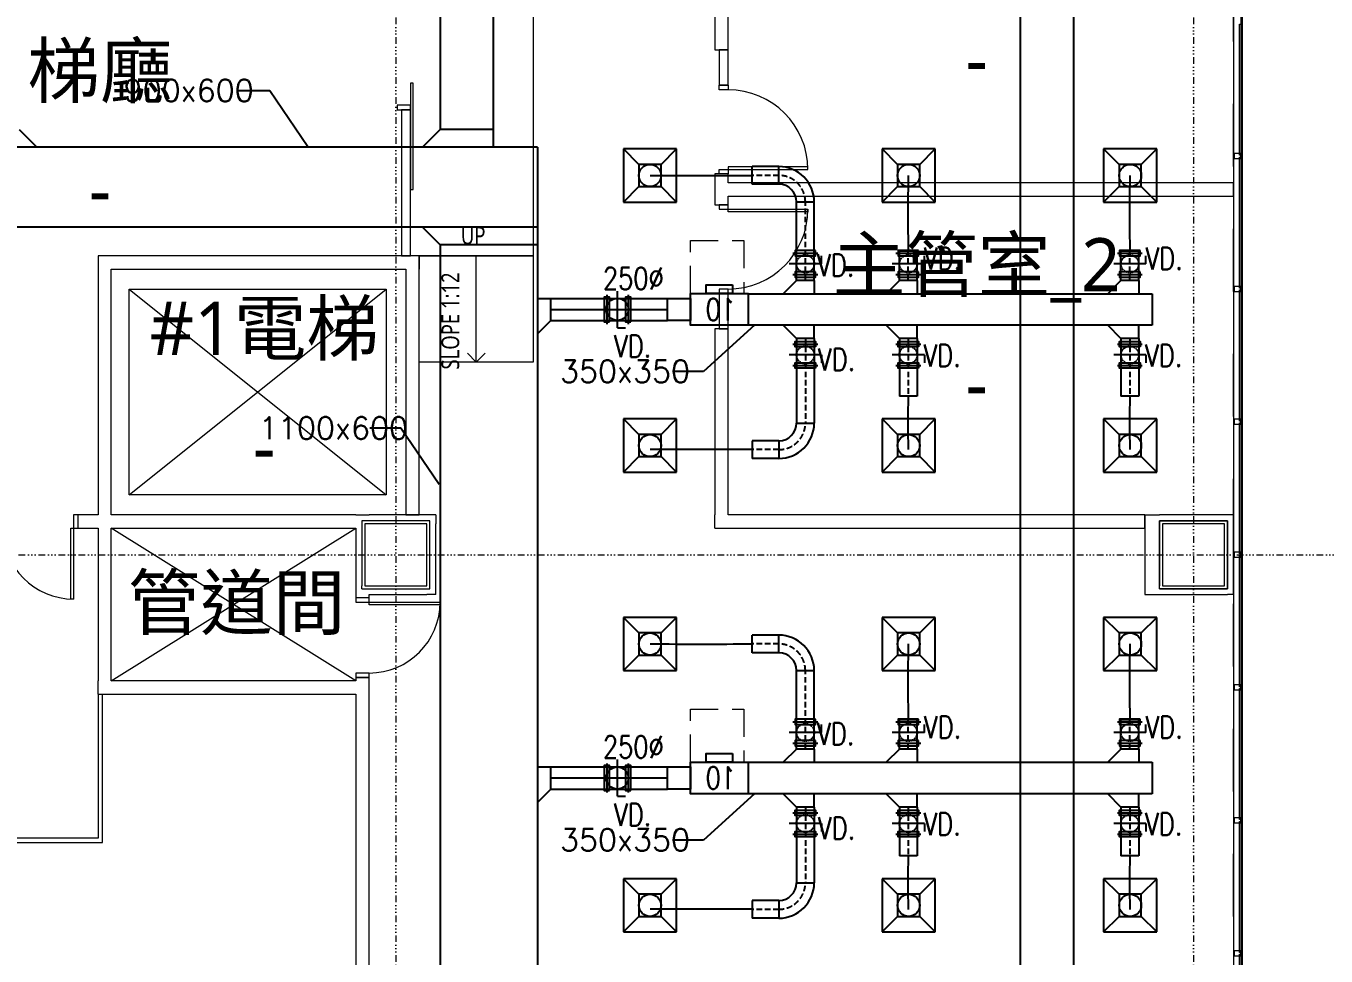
# Model space of a CAD drawing. Extents: x -32000 to 384674, y -29000 to 131250.
# Drawn here: x 248428 to 263095, y 55470 to 65970 of the extents above; entities that cross this region are included whole.
import ezdxf
from ezdxf.enums import TextEntityAlignment as Align

# ---------------------------------------------------------------- set-up
doc = ezdxf.new("R2010")
doc.units = 0
doc.header["$LTSCALE"] = 250
for name, pattern in [('H12PL3$0$JJP_三點線', [0.9, 0.3, -0.15, 0, -0.15, 0, -0.15, 0, -0.15]), ('H12PL3$0$TAI_虛線', [5.644, 2.822, -2.822]), ('XFM2D30-200K$0$20P1-XCM2Q30$0$HIDDEN2', [0.1875, 0.125, -0.0625]), ('XFM2D30-200K$0$HIDDEN', [0.375, 0.25, -0.125])]:
    doc.linetypes.add(name, pattern=pattern)
for name, color, linetype in [('AREA', 1, 'Continuous'), ('H12PL3$0$A-OBJE-2D', 252, 'Continuous'), ('H12PL3$0$A-TEXT', 252, 'Continuous'), ('H12PL3$0$A-WALL-EX', 252, 'Continuous'), ('H12PL3$0$A-WALL-IN', 252, 'Continuous'), ('H12PL3$0$A-WINDOW', 252, 'Continuous'), ('H12PL3$0$A-ZONE', 252, 'Continuous'), ('H12PL3$0$Door', 252, 'Continuous'), ('H12PL3$0$S-COL', 252, 'Continuous'), ('H12PL3$0$S-GRID', 252, 'Continuous'), ('XFM2D30-200K$0$20P1-XCM2Q30$0$M-HVAC-EQPM', 22, 'Continuous'), ('XFM2D30-200K$0$M-DUCT-DAPR', 3, 'Continuous'), ('XFM2D30-200K$0$M-DUCT-DIFF', 3, 'Continuous'), ('XFM2D30-200K$0$M-DUCT-FLAN', 1, 'Continuous'), ('XFM2D30-200K$0$M-DUCT-FLAN-L', 3, 'Continuous'), ('XFM2D30-200K$0$M-DUCT-FLEX', 3, 'Continuous'), ('XFM2D30-200K$0$M-DUCT-TEXT', 4, 'Continuous'), ('XFM2D30-200K$0$M-DUCT-TEXT-Line', 3, 'Continuous'), ('XFM2D30-200K$0$M-HVAC-DUCT', 3, 'Continuous'), ('XFM2D30-200K$0$M-MAU-DUCT', 150, 'Continuous')]:
    doc.layers.add(name, color=color, linetype=linetype)
doc.styles.add('H12PL3$0$Standard', font='', dxfattribs={"width": 0.8})
doc.styles.add('XFM2D30-200K$0$20P1-XCM2Q30$0$AA-TXT', font='simplex.shx', dxfattribs={"bigfont": 'china.shx'})
doc.styles.add('XFM2D30-200K$0$aa-txt', font='simplex.shx', dxfattribs={"bigfont": 'china.shx'})
doc.styles.get('H12PL3$0$Standard').set_extended_font_data('Microsoft JhengHei')
doc.linetypes.add('XFM2D30-200K$0$BATTING', pattern='A,0.0001,-0.1,[134,ltypeshp.shx,S=0.1,R=0,X=-0.1,Y=0],-0.2,[134,ltypeshp.shx,S=0.1,R=180,X=0.1,Y=0],-0.1', length=0.4001)
doc.dimstyles.new('XFM2D30-200K$0$adim-100', dxfattribs={"dimscale": 100, "dimtxt": 0.25, "dimasz": 0.25, "dimexe": 0.1, "dimexo": 0.5, "dimgap": 0.15, "dimtad": 0, "dimdec": 4, "dimdsep": 46, "dimtxsty": 'XFM2D30-200K$0$aa-txt', "dimcen": 2.5, "dimclrd": 256, "dimclre": 256, "dimclrt": 256, "dimadec": 0, "dimazin": 0, "dimtfac": 1, "dimtdec": 4, "dimtmove": 0, "dimatfit": 3, "dimfxl": 1, "dimtolj": 1, "dimtzin": 0, "dimarcsym": 0})

# ---------------------------------------------------------------- blocks, each defined once
blk = doc.blocks.new('H12PL3')
at = {"layer": 'H12PL3$0$A-OBJE-2D', "lineweight": 0}
for p, q in [((250540, 63225), (251890, 63225)), ((249590, 60675), (252490, 63000)), ((249590, 63000), (252490, 60675)), ((249590, 60675), (249590, 63000)), ((249590, 63000), (252490, 63000)), ((252490, 63000), (252490, 60675)), ((253507.5, 62175), (253407.5, 62275)), ((253507.5, 62175), (253607.5, 62275)), ((252490, 60675), (249590, 60675)), ((249390, 58575), (252150, 60300)), ((252150, 58575), (249390, 60300))]:
    blk.add_line(p, q, dxfattribs=at)
blk.add_lwpolyline([(252865, 66375), (254150, 66375), (254150, 63375), (252865, 63375)], dxfattribs=at)
blk.add_lwpolyline([(252865, 63375), (254150, 63375), (254150, 62175), (252865, 62175)], close=True, dxfattribs=at)
at = {"layer": 'H12PL3$0$A-OBJE-2D', "lineweight": 0, "flags": 128}
blk.add_lwpolyline([(253507.5, 62175), (253507.5, 63375)], dxfattribs=at)
at = {"layer": 'H12PL3$0$A-WALL-EX', "lineweight": 0, "flags": 128}
blk.add_lwpolyline([(262150, 30500), (262150, 90550)], dxfattribs=at)
blk.add_lwpolyline([(262150, 30500), (262150, 90550)], dxfattribs=at)
at = {"layer": 'H12PL3$0$A-WALL-IN', "lineweight": 0}
for p, q in [((256350, 65300), (256250, 65300)), ((252765, 65025), (252665, 65025)), ((256350, 64300), (256250, 64300)), ((256350, 63950), (256250, 63950)), ((256350, 62950), (256250, 62950)), ((249015, 60300), (249015, 60450)), ((252300, 59515), (252150, 59515)), ((252300, 58615), (252150, 58615))]:
    blk.add_line(p, q, dxfattribs=at)
at = {"layer": 'H12PL3$0$A-WALL-IN', "lineweight": 0, "flags": 128}
for points in [[(256200, 68050), (256200, 65700)], [(256350, 65700), (256350, 67800)], [(256200, 65700), (256350, 65700)], [(256250, 65700), (256250, 65300)], [(256350, 65700), (256250, 65700)], [(256350, 65300), (256350, 65700)], [(252665, 65025), (252665, 63375)], [(252765, 63375), (252765, 65025)], [(256200, 64300), (256200, 63950)], [(256350, 64300), (256200, 64300)], [(256350, 64200), (256350, 64300)], [(262050, 64200), (256350, 64200)], [(262050, 64050), (262050, 64200)], [(256350, 63950), (256350, 64050)], [(256350, 64050), (262050, 64050)], [(256200, 63950), (256350, 63950)], [(249240, 63375), (249240, 63225)], [(252865, 63375), (249240, 63375)], [(252665, 63375), (252765, 63375)], [(252865, 63375), (252865, 63225)], [(249240, 63225), (249240, 60450)], [(249390, 60450), (249390, 63225)], [(249390, 63225), (252715, 63225)], [(252715, 63225), (252715, 60450)], [(252865, 60450), (252865, 63225)], [(256250, 62950), (256250, 62550)], [(256350, 62550), (256350, 62950)], [(256200, 62550), (256200, 60450)], [(256350, 62550), (256200, 62550)], [(256250, 62550), (256350, 62550)], [(256350, 60450), (256350, 62550)], [(249240, 60450), (249015, 60450)], [(252150, 60450), (249390, 60450)], [(252150, 60450), (252300, 60450)], [(253050, 60450), (252300, 60450)], [(252715, 60450), (252865, 60450)], [(253050, 60450), (253050, 60350)], [(256200, 60300), (256200, 60450)], [(261050, 60450), (256350, 60450)], [(261050, 60300), (261050, 60450)], [(261050, 60450), (261215, 60450)], [(261050, 60450), (261050, 59550)], [(262050, 60450), (261215, 60450)], [(262050, 60450), (262050, 60385)], [(249015, 60300), (249240, 60300)], [(249240, 60300), (249240, 58575)], [(249390, 58575), (249390, 60300)], [(249390, 60300), (252150, 60300)], [(252150, 60300), (252150, 59515)], [(252215, 60385), (252215, 60350)], [(252950, 60385), (252215, 60385)], [(252215, 60350), (252215, 59650)], [(252985, 60385), (252950, 60385)], [(252985, 59650), (252985, 60385)], [(253050, 59550), (253050, 60350)], [(256200, 60300), (261050, 60300)], [(261215, 59615), (261215, 60385)], [(261215, 60385), (261985, 60385)], [(261215, 60385), (261215, 60350)], [(261950, 60385), (261215, 60385)], [(261215, 60350), (261215, 59650)], [(261985, 60385), (261950, 60385)], [(261985, 60385), (261985, 59615)], [(261985, 59650), (261985, 60385)], [(262050, 59550), (262050, 60385)], [(252215, 59615), (252215, 59650)], [(252215, 59615), (252985, 59615)], [(252985, 59615), (252985, 59650)], [(261215, 59615), (261215, 59650)], [(261985, 59615), (261215, 59615)], [(261215, 59615), (261985, 59615)], [(261985, 59615), (261985, 59650)], [(252300, 59550), (252950, 59550)], [(252300, 59515), (252300, 59550)], [(253050, 59550), (252950, 59550)], [(261050, 59550), (261215, 59550)], [(261215, 59550), (261985, 59550)], [(262050, 59550), (261985, 59550)], [(249240, 58425), (249240, 58575)], [(252150, 58575), (249390, 58575)], [(252150, 58615), (252150, 58575)], [(252300, 52325), (252300, 58615)], [(249240, 58425), (249240, 56800)], [(249240, 58425), (249290, 58425)], [(249240, 58425), (252150, 58425)], [(249290, 56800), (249290, 58425)], [(252150, 58425), (252150, 52575)], [(249240, 56800), (243300, 56800)], [(249290, 56750), (249290, 56800)], [(243300, 56750), (249290, 56750)]]:
    blk.add_lwpolyline(points, dxfattribs=at)
at = {"layer": 'H12PL3$0$A-WINDOW', "lineweight": 0}
for p, q in [((262060, 64530), (262060, 64470)), ((262130, 64530), (262060, 64530)), ((262130, 64470), (262060, 64470)), ((262130, 64530), (262130, 64470)), ((262060, 63030), (262060, 62970)), ((262130, 63030), (262060, 63030)), ((262130, 62970), (262060, 62970)), ((262130, 63030), (262130, 62970)), ((262060, 61530), (262060, 61470)), ((262130, 61530), (262060, 61530)), ((262130, 61470), (262060, 61470)), ((262130, 61530), (262130, 61470)), ((262060, 60030), (262060, 59970)), ((262130, 60030), (262060, 60030)), ((262130, 60030), (262130, 59970)), ((262130, 59970), (262060, 59970)), ((262060, 58530), (262060, 58470)), ((262130, 58530), (262060, 58530)), ((262130, 58530), (262130, 58470)), ((262130, 58470), (262060, 58470)), ((262060, 57030), (262060, 56970)), ((262130, 57030), (262060, 57030)), ((262130, 56970), (262060, 56970)), ((262130, 57030), (262130, 56970)), ((262060, 55530), (262060, 55470)), ((262130, 55530), (262060, 55530)), ((262130, 55470), (262060, 55470)), ((262130, 55530), (262130, 55470))]:
    blk.add_line(p, q, dxfattribs=at)
at = {"layer": 'H12PL3$0$A-WINDOW', "lineweight": 0, "flags": 128}
for points in [[(262140, 54000), (262140, 55500), (262140, 57000), (262140, 58500), (262140, 60000), (262140, 61500), (262140, 63000), (262140, 64500), (262140, 66000), (262140, 67500), (262140, 69000), (262140, 70500), (262140, 72000), (262140, 73500), (262140, 75000), (262140, 76500)], [(262150, 76500), (262150, 75000), (262150, 73500), (262150, 72000), (262150, 70500), (262150, 69000), (262150, 67500), (262150, 66000), (262150, 64500), (262150, 63000), (262150, 61500), (262150, 60000), (262150, 58500), (262150, 57000), (262150, 55500), (262150, 54000)], [(262050, 76500), (262050, 75000), (262050, 73500), (262050, 72000), (262050, 70500), (262050, 69000), (262050, 67500), (262050, 66000), (262050, 64500), (262050, 63000), (262050, 61500), (262050, 60000), (262050, 58500), (262050, 57000), (262050, 55500), (262050, 54000)], [(262120, 64530), (262120, 65970)], [(262120, 63030), (262120, 64470)], [(262120, 61530), (262120, 62970)], [(262120, 60030), (262120, 61470)], [(262120, 58530), (262120, 59970)], [(262120, 57030), (262120, 58470)], [(262120, 55530), (262120, 56970)]]:
    blk.add_lwpolyline(points, dxfattribs=at)
at = {"layer": 'H12PL3$0$A-WINDOW', "linetype": 'H12PL3$0$TAI_虛線', "lineweight": 0, "flags": 128}
for points in [[(262150, 30520), (262150, 31500), (262150, 33000), (262150, 34500), (262150, 36000), (262150, 37500), (262150, 39000), (262150, 40500), (262150, 42000), (262150, 43500), (262150, 45000), (262150, 46500), (262150, 48000), (262150, 49500), (262150, 51000), (262150, 52500), (262150, 54000), (262150, 55500), (262150, 57000), (262150, 58500), (262150, 60000), (262150, 61500), (262150, 63000), (262150, 64500), (262150, 66000), (262150, 67500), (262150, 69000), (262150, 70500), (262150, 72000), (262150, 73500), (262150, 75000), (262150, 76500), (262150, 78000), (262150, 79500), (262150, 81000), (262150, 82500), (262150, 84000), (262150, 85500), (262150, 87000), (262150, 88500), (262150, 90000), (262150, 90550)], [(262050, 30520), (262050, 31500), (262050, 33000), (262050, 34500), (262050, 36000), (262050, 37500), (262050, 39000), (262050, 40500), (262050, 42000), (262050, 43500), (262050, 45000), (262050, 46500), (262050, 48000), (262050, 49500), (262050, 51000), (262050, 52500), (262050, 54000), (262050, 55500), (262050, 57000), (262050, 58500), (262050, 60000), (262050, 61500), (262050, 63000), (262050, 64500), (262050, 66000), (262050, 67500), (262050, 69000), (262050, 70500), (262050, 72000), (262050, 73500), (262050, 75000), (262050, 76500), (262050, 78000), (262050, 79500), (262050, 81000), (262050, 82500), (262050, 84000), (262050, 85500), (262050, 87000), (262050, 88500), (262050, 90000), (262050, 90450)]]:
    blk.add_lwpolyline(points, dxfattribs=at)
at = {"layer": 'H12PL3$0$A-WINDOW', "lineweight": 0, "flags": 128}
for points in [[(262140, 64510), (262120, 64510), (262120, 65990), (262140, 65990)], [(262140, 63010), (262120, 63010), (262120, 64490), (262140, 64490)], [(262140, 61510), (262120, 61510), (262120, 62990), (262140, 62990)], [(262140, 60010), (262120, 60010), (262120, 61490), (262140, 61490)], [(262140, 58510), (262120, 58510), (262120, 59990), (262140, 59990)], [(262140, 57010), (262120, 57010), (262120, 58490), (262140, 58490)], [(262140, 55510), (262120, 55510), (262120, 56990), (262140, 56990)], [(262140, 54010), (262120, 54010), (262120, 55490), (262140, 55490)]]:
    blk.add_lwpolyline(points, close=True, dxfattribs=at)
at = {"layer": 'H12PL3$0$Door', "lineweight": 0}
for p, q in [((252765, 65325), (252765, 64125)), ((252795, 65325), (252765, 65325)), ((252795, 64125), (252795, 65325)), ((256250, 65250), (256250, 65300)), ((256250, 65300), (256350, 65300)), ((256350, 65300), (256350, 65250)), ((256350, 65250), (256250, 65250)), ((252765, 65075), (252615, 65075)), ((252615, 65075), (252615, 65025)), ((252615, 65025), (252765, 65025)), ((252765, 65025), (252765, 65075)), ((256250, 64300), (256250, 64350)), ((256250, 64350), (256350, 64350)), ((256350, 64300), (256250, 64300)), ((257250, 64380), (256350, 64380)), ((256350, 64380), (256350, 64350)), ((256350, 64350), (257250, 64350)), ((256350, 64350), (256350, 64300)), ((257250, 64350), (257250, 64380)), ((252765, 64125), (252795, 64125)), ((256350, 63950), (256250, 63950)), ((256250, 63950), (256250, 63900)), ((256250, 63900), (256350, 63900)), ((256350, 63900), (256350, 63950)), ((256350, 63900), (257250, 63900)), ((256350, 63870), (256350, 63900)), ((257250, 63870), (256350, 63870)), ((257250, 63900), (257250, 63870)), ((256350, 63000), (256250, 63000)), ((256250, 63000), (256250, 62950)), ((256250, 62950), (256350, 62950)), ((256350, 62950), (256350, 63000)), ((249015, 60450), (248965, 60450)), ((248965, 60450), (248965, 60300)), ((249015, 60300), (249015, 60450)), ((248935, 59500), (248935, 60300)), ((248935, 60300), (248965, 60300)), ((248965, 60300), (248965, 59500)), ((248965, 60300), (249015, 60300)), ((248965, 59500), (248935, 59500)), ((252300, 59515), (252150, 59515)), ((252150, 59515), (252150, 59465)), ((252150, 59465), (252300, 59465)), ((252300, 59465), (252300, 59515)), ((252300, 59465), (253100, 59465)), ((252300, 59435), (252300, 59465)), ((253100, 59435), (252300, 59435)), ((253100, 59465), (253100, 59435)), ((252300, 58665), (252150, 58665)), ((252150, 58665), (252150, 58615)), ((252150, 58615), (252300, 58615)), ((252300, 58615), (252300, 58665))]:
    blk.add_line(p, q, dxfattribs=at)
for centre, radius, start, end in [((256350, 64350), 900, 0, 90), ((256350, 63900), 900, 270, 0), ((248965, 60300), 800, 180, 270), ((252300, 59465), 800, 270, 0)]:
    blk.add_arc(centre, radius, start, end, dxfattribs=at)
at = {"layer": 'H12PL3$0$S-COL', "lineweight": 0, "flags": 128}
for points in [[(252250, 59650), (252950, 59650), (252950, 60350), (252250, 60350)], [(261250, 59650), (261950, 59650), (261950, 60350), (261250, 60350)]]:
    blk.add_lwpolyline(points, close=True, dxfattribs=at)
at = {"layer": 'H12PL3$0$S-GRID', "linetype": 'H12PL3$0$JJP_三點線', "lineweight": 0}
for p, q in [((252600, 128250), (252600, -28000)), ((261600, 128250), (261600, -28000)), ((-29000, 60000), (289600, 60000))]:
    blk.add_line(p, q, dxfattribs=at)
at = {"layer": 'H12PL3$0$A-TEXT', "linetype": 'Continuous', "lineweight": 0, "insert": (253333.66, 63705.27), "char_height": 200, "attachment_point": 1, "style": 'H12PL3$0$Standard'}
blk.add_mtext('\\A1;UP', dxfattribs=at)
at = {"layer": 'H12PL3$0$A-TEXT', "linetype": 'Continuous', "lineweight": 0, "insert": (253114.93, 62091.75), "char_height": 200, "attachment_point": 1, "rotation": 90, "style": 'H12PL3$0$Standard'}
blk.add_mtext('\\A1;SLOPE 1:12', dxfattribs=at)
at = {"layer": 'H12PL3$0$A-ZONE', "style": 'H12PL3$0$Standard'}
for s, p in [('梯廳', (249262.77, 65764.23)), ('-', (259154.81, 65892.74)), ('-', (249262.77, 64420.81)), ('主管室_2', (259154.81, 63574.76)), ('#1電梯', (251115, 62857.06)), ('-', (259154.81, 62230.59)), ('-', (251115, 61516.69)), ('管道間', (250802.5, 59760.05))]:
    blk.add_text(s, height=600, dxfattribs=at).set_placement(p, align=Align.TOP_CENTER)
blk = doc.blocks.new('XFM2D30-200K$0$20P1-XCM2Q30$0$VAV 10')
for points in [[(-17.8, 91), (-17.8, 26), (17.8, 26), (17.8, 91)], [(27.8, 73.5), (17.8, 73.5), (17.8, 43.5), (27.8, 43.5)], [(-12.5, 26), (-12.5, 0), (12.5, 0), (12.5, 26)]]:
    blk.add_lwpolyline(points, close=True)
at = {"linetype": 'XFM2D30-200K$0$20P1-XCM2Q30$0$HIDDEN2', "lineweight": 5}
blk.add_lwpolyline([(77.8, 86), (17.8, 86), (17.8, 26), (77.8, 26)], close=True, dxfattribs=at)
at = {"style": 'XFM2D30-200K$0$20P1-XCM2Q30$0$AA-TXT', "width": 0.8}
blk.add_text('10', height=25, rotation=270, dxfattribs=at).set_placement((0, 43.1), align=Align.MIDDLE_RIGHT)
blk = doc.blocks.new('XFM2D30-200K$0$DC-290 3.2')
at = {"layer": 'XFM2D30-200K$0$M-DUCT-DIFF'}
for p, q in [((-30, 30), (-12.5, 12.5)), ((30, 30), (-30, 30)), ((-30, 30), (-30, -30)), ((12.5, 12.5), (30, 30)), ((30, -30), (30, 30)), ((12.5, 12.5), (-12.5, 12.5)), ((-12.5, 12.5), (-12.5, -12.5)), ((12.5, -12.5), (12.5, 12.5)), ((-30, -30), (-12.5, -12.5)), ((-12.5, -12.5), (12.5, -12.5)), ((12.5, -12.5), (30, -30)), ((-30, -30), (30, -30))]:
    blk.add_line(p, q, dxfattribs=at)
blk.add_circle((0, 0), 12.5, dxfattribs=at)
blk = doc.blocks.new('XFM2D30-200K')
at = {"layer": 'XFM2D30-200K$0$M-DUCT-DAPR', "linetype": 'XFM2D30-200K$0$HIDDEN', "ltscale": 0.25}
for centre in [(257221, 63284, 0), (258382, 63284, 0), (260882, 63284, 0), (257221, 62256, 0), (258382, 62256, 0), (260882, 62256, 0), (257221, 57994, 0), (258382, 57994, 0), (260882, 57994, 0), (257221, 56966, 0), (258382, 56966, 0), (260882, 56966, 0)]:
    blk.add_circle(centre, 100, dxfattribs=at)
at = {"layer": 'XFM2D30-200K$0$M-DUCT-FLAN', "elevation": 0}
for points in [[(257336, 63434), (257106, 63434), (257106, 63374), (257336, 63374)], [(257336, 63194), (257106, 63194), (257106, 63134), (257336, 63134)], [(255010, 62630), (255010, 62910), (254950, 62910), (254950, 62630)], [(255010, 62630), (255010, 62910), (254950, 62910), (254950, 62630)], [(255250, 62630), (255250, 62910), (255190, 62910), (255190, 62630)], [(255250, 62630), (255250, 62910), (255190, 62910), (255190, 62630)], [(257336, 62346), (257106, 62346), (257106, 62406), (257336, 62406)], [(257336, 62106), (257106, 62106), (257106, 62166), (257336, 62166)], [(257336, 58144), (257106, 58144), (257106, 58084), (257336, 58084)], [(257336, 57904), (257106, 57904), (257106, 57844), (257336, 57844)], [(255010, 57340), (255010, 57620), (254950, 57620), (254950, 57340)], [(255010, 57340), (255010, 57620), (254950, 57620), (254950, 57340)], [(255250, 57340), (255250, 57620), (255190, 57620), (255190, 57340)], [(255250, 57340), (255250, 57620), (255190, 57620), (255190, 57340)], [(257336, 57056), (257106, 57056), (257106, 57116), (257336, 57116)], [(257336, 56816), (257106, 56816), (257106, 56876), (257336, 56876)]]:
    blk.add_lwpolyline(points, close=True, dxfattribs=at)
at = {"layer": 'XFM2D30-200K$0$M-DUCT-FLAN'}
for points in [[(258497, 63434), (258267, 63434), (258267, 63374), (258497, 63374)], [(260997, 63434), (260767, 63434), (260767, 63374), (260997, 63374)], [(258497, 63194), (258267, 63194), (258267, 63134), (258497, 63134)], [(260997, 63194), (260767, 63194), (260767, 63134), (260997, 63134)], [(258497, 62346), (258267, 62346), (258267, 62406), (258497, 62406)], [(260997, 62346), (260767, 62346), (260767, 62406), (260997, 62406)], [(258497, 62106), (258267, 62106), (258267, 62166), (258497, 62166)], [(260997, 62106), (260767, 62106), (260767, 62166), (260997, 62166)], [(258497, 58144), (258267, 58144), (258267, 58084), (258497, 58084)], [(260997, 58144), (260767, 58144), (260767, 58084), (260997, 58084)], [(258497, 57904), (258267, 57904), (258267, 57844), (258497, 57844)], [(260997, 57904), (260767, 57904), (260767, 57844), (260997, 57844)], [(258497, 57056), (258267, 57056), (258267, 57116), (258497, 57116)], [(260997, 57056), (260767, 57056), (260767, 57116), (260997, 57116)], [(258497, 56816), (258267, 56816), (258267, 56876), (258497, 56876)], [(260997, 56816), (260767, 56816), (260767, 56876), (260997, 56876)]]:
    blk.add_lwpolyline(points, close=True, dxfattribs=at)
at = {"layer": 'XFM2D30-200K$0$M-DUCT-FLAN-L'}
for p, q in [((257081, 63404, 0), (257361, 63404, 0)), ((257403, 63284, 0), (257403, 63374, 0)), ((257403, 63284, 0), (257403, 63374, 0)), ((258242, 63404), (258522, 63404)), ((258564, 63284), (258564, 63374)), ((258564, 63284), (258564, 63374)), ((260742, 63404), (261022, 63404)), ((261064, 63284), (261064, 63374)), ((261064, 63284), (261064, 63374)), ((257403, 63284, 0), (257039, 63284, 0)), ((257403, 63284, 0), (257039, 63284, 0)), ((258564, 63284), (258200, 63284)), ((258564, 63284), (258200, 63284)), ((261064, 63284), (260700, 63284)), ((261064, 63284), (260700, 63284)), ((257081, 63164, 0), (257361, 63164, 0)), ((258242, 63164), (258522, 63164)), ((260742, 63164), (261022, 63164)), ((254980, 62935, 0), (254980, 62605)), ((255100, 62563), (255100, 62977, 0)), ((255220, 62935, 0), (255220, 62605)), ((255220, 62935, 0), (255220, 62605)), ((255100, 62563), (255190, 62563)), ((257081, 62376, 0), (257361, 62376, 0)), ((258242, 62376), (258522, 62376)), ((260742, 62376), (261022, 62376)), ((257403, 62256, 0), (257039, 62256, 0)), ((257403, 62256, 0), (257039, 62256, 0)), ((257403, 62256, 0), (257403, 62166, 0)), ((257403, 62256, 0), (257403, 62166, 0)), ((258564, 62256), (258200, 62256)), ((258564, 62256), (258200, 62256)), ((258564, 62256), (258564, 62166)), ((258564, 62256), (258564, 62166)), ((261064, 62256), (260700, 62256)), ((261064, 62256), (260700, 62256)), ((261064, 62256), (261064, 62166)), ((261064, 62256), (261064, 62166)), ((257081, 62136, 0), (257361, 62136, 0)), ((258242, 62136), (258522, 62136)), ((260742, 62136), (261022, 62136)), ((257081, 58114, 0), (257361, 58114, 0)), ((258242, 58114), (258522, 58114)), ((260742, 58114), (261022, 58114)), ((257403, 57994, 0), (257039, 57994, 0)), ((257403, 57994, 0), (257039, 57994, 0)), ((257403, 57994, 0), (257403, 58084, 0)), ((257403, 57994, 0), (257403, 58084, 0)), ((258564, 57994), (258200, 57994)), ((258564, 57994), (258200, 57994)), ((258564, 57994), (258564, 58084)), ((258564, 57994), (258564, 58084)), ((261064, 57994), (260700, 57994)), ((261064, 57994), (260700, 57994)), ((261064, 57994), (261064, 58084)), ((261064, 57994), (261064, 58084)), ((257081, 57874, 0), (257361, 57874, 0)), ((258242, 57874), (258522, 57874)), ((260742, 57874), (261022, 57874)), ((254980, 57645, 0), (254980, 57315)), ((255100, 57273), (255100, 57687, 0)), ((255220, 57645, 0), (255220, 57315)), ((255220, 57645, 0), (255220, 57315)), ((255100, 57273), (255190, 57273)), ((257081, 57086, 0), (257361, 57086, 0)), ((258242, 57086), (258522, 57086)), ((260742, 57086), (261022, 57086)), ((257403, 56966, 0), (257039, 56966, 0)), ((257403, 56966, 0), (257039, 56966, 0)), ((257403, 56966, 0), (257403, 56876, 0)), ((257403, 56966, 0), (257403, 56876, 0)), ((258564, 56966), (258200, 56966)), ((258564, 56966), (258200, 56966)), ((258564, 56966), (258564, 56876)), ((258564, 56966), (258564, 56876)), ((261064, 56966), (260700, 56966)), ((261064, 56966), (260700, 56966)), ((261064, 56966), (261064, 56876)), ((261064, 56966), (261064, 56876)), ((257081, 56846, 0), (257361, 56846, 0)), ((258242, 56846), (258522, 56846)), ((260742, 56846), (261022, 56846))]:
    blk.add_line(p, q, dxfattribs=at)
at = {"layer": 'XFM2D30-200K$0$M-DUCT-FLEX', "linetype": 'XFM2D30-200K$0$BATTING', "ltscale": 0.15}
for centre, radius, start, end in [((256045, 161317), 97035, 269.65954, 270.34046), ((280337, 63855, 0), 21959, 178.8817, 181.1183), ((282837, 63855, 0), 21959, 178.8817, 181.1183), ((269281, 61489, 0), 10903, 178.4129, 181.5871), ((271781, 61489, 0), 10903, 178.4129, 181.5871), ((256045, -35846), 97035, 89.65954, 90.34046), ((256045, 156027), 97035, 269.65954, 270.34046), ((280337, 58565, 0), 21959, 178.8817, 181.1183), ((282837, 58565, 0), 21959, 178.8817, 181.1183), ((269281, 56299, 0), 10903, 178.4129, 181.5871), ((271781, 56299, 0), 10903, 178.4129, 181.5871), ((256045, -41036), 97035, 89.65954, 90.34046)]:
    blk.add_arc(centre, radius, start, end, dxfattribs=at)
at = {"layer": 'XFM2D30-200K$0$M-HVAC-DUCT'}
for p, q in [((253100, 73160), (253100, 64800)), ((253700, 73160), (253700, 64600)), ((248350, 64800), (248550, 64600)), ((253100, 64800), (252900, 64600)), ((253700, 64800), (253100, 64800)), ((254200, 64600), (247600, 64600)), ((254200, 64600), (254200, 63700)), ((256921, 64383, 0), (256621, 64383)), ((256621, 64183, 0), (256621, 64383, 0)), ((256921, 64183, 0), (256921, 64383, 0)), ((256921, 64183, 0), (256621, 64183, 0)), ((257121, 63097), (257121, 63983, 0)), ((257121, 63983, 0), (257321, 63983)), ((257321, 63097, 0), (257321, 63983)), ((254200, 63700), (247600, 63700)), ((253100, 63500), (252900, 63700)), ((254200, 63700), (254200, 30633)), ((253100, 63500), (253100, 30633)), ((254200, 63500), (253100, 63500)), ((258282, 63097, 0), (258282, 63426)), ((258482, 63426, 0), (258282, 63426)), ((258482, 63097), (258482, 63426, 0)), ((260782, 63097, 0), (260782, 63426)), ((260982, 63426, 0), (260782, 63426)), ((260982, 63097), (260982, 63426, 0)), ((257121, 63097, 0), (256971, 62947, 0)), ((257321, 63097, 0), (257121, 63097, 0)), ((257321, 63097, 0), (257321, 62947, 0)), ((258282, 63097, 0), (258132, 62947, 0)), ((258482, 63097, 0), (258282, 63097)), ((258482, 63097), (258482, 62947)), ((260782, 63097, 0), (260632, 62947, 0)), ((260982, 63097, 0), (260782, 63097)), ((260982, 63097), (260982, 62947)), ((256575, 62947, 0), (261133, 62947)), ((261133, 62947), (261133, 62592)), ((254200, 62895, 0), (255665, 62895, 0)), ((254350, 62645), (254350, 62895, 0)), ((254350, 62645), (254350, 62895, 0)), ((254350, 62645), (254200, 62495)), ((254350, 62770), (255665, 62770, 0)), ((254350, 62645, 0), (255665, 62645, 0)), ((261133, 62592), (256575, 62592, 0)), ((257121, 62442, 0), (256971, 62592, 0)), ((257321, 62442, 0), (257321, 62592, 0)), ((258282, 62442, 0), (258132, 62592, 0)), ((258482, 62442), (258482, 62592)), ((260782, 62442, 0), (260632, 62592, 0)), ((260982, 62442), (260982, 62592)), ((257121, 62442), (257121, 61487, 0)), ((257321, 62442, 0), (257121, 62442, 0)), ((257321, 62442, 0), (257321, 61487)), ((258282, 62442, 0), (258282, 61791)), ((258482, 62442, 0), (258282, 62442)), ((258482, 62442), (258482, 61791, 0)), ((260782, 62442, 0), (260782, 61791)), ((260982, 62442, 0), (260782, 62442)), ((260982, 62442), (260982, 61791, 0)), ((258482, 61791, 0), (258282, 61791)), ((260982, 61791, 0), (260782, 61791)), ((257121, 61487, 0), (257321, 61487)), ((256921, 61287, 0), (256621, 61287, 0)), ((256621, 61287, 0), (256621, 61087, 0)), ((256921, 61287, 0), (256921, 61087, 0)), ((256921, 61087, 0), (256621, 61087)), ((256921, 59093, 0), (256621, 59093)), ((256621, 58893, 0), (256621, 59093, 0)), ((256921, 58893, 0), (256921, 59093, 0)), ((256921, 58893, 0), (256621, 58893, 0)), ((257121, 57807), (257121, 58693, 0)), ((257121, 58693, 0), (257321, 58693)), ((257321, 57807, 0), (257321, 58693)), ((258282, 57807, 0), (258282, 58136)), ((258482, 58136, 0), (258282, 58136)), ((258482, 57807), (258482, 58136, 0)), ((260782, 57807, 0), (260782, 58136)), ((260982, 58136, 0), (260782, 58136)), ((260982, 57807), (260982, 58136, 0)), ((257121, 57807, 0), (256971, 57657, 0)), ((257321, 57807, 0), (257121, 57807, 0)), ((257321, 57807, 0), (257321, 57657, 0)), ((258282, 57807, 0), (258132, 57657, 0)), ((258482, 57807, 0), (258282, 57807)), ((258482, 57807), (258482, 57657)), ((260782, 57807, 0), (260632, 57657, 0)), ((260982, 57807, 0), (260782, 57807)), ((260982, 57807), (260982, 57657)), ((256575, 57657, 0), (261133, 57657)), ((261133, 57657), (261133, 57302)), ((254200, 57605, 0), (255665, 57605, 0)), ((254350, 57355), (254350, 57605, 0)), ((254350, 57355), (254350, 57605, 0)), ((254350, 57355), (254200, 57205)), ((254350, 57480), (255665, 57480, 0)), ((254350, 57355, 0), (255665, 57355, 0)), ((261133, 57302), (256575, 57302, 0)), ((257121, 57152, 0), (256971, 57302, 0)), ((257321, 57152, 0), (257321, 57302, 0)), ((258282, 57152, 0), (258132, 57302, 0)), ((258482, 57152), (258482, 57302)), ((260782, 57152, 0), (260632, 57302, 0)), ((260982, 57152), (260982, 57302)), ((257121, 57152), (257121, 56297, 0)), ((257321, 57152, 0), (257121, 57152, 0)), ((257321, 57152, 0), (257321, 56297)), ((258282, 57152, 0), (258282, 56601)), ((258482, 57152, 0), (258282, 57152)), ((258482, 57152), (258482, 56601, 0)), ((260782, 57152, 0), (260782, 56601)), ((260982, 57152, 0), (260782, 57152)), ((260982, 57152), (260982, 56601, 0)), ((258482, 56601, 0), (258282, 56601)), ((260982, 56601, 0), (260782, 56601)), ((257121, 56297, 0), (257321, 56297)), ((256921, 56097, 0), (256621, 56097, 0)), ((256621, 56097, 0), (256621, 55897, 0)), ((256921, 56097, 0), (256921, 55897, 0)), ((256921, 55897, 0), (256621, 55897))]:
    blk.add_line(p, q, dxfattribs=at)
at = {"layer": 'XFM2D30-200K$0$M-HVAC-DUCT', "linetype": 'XFM2D30-200K$0$HIDDEN'}
for p, q in [((256921, 64283, 0), (256621, 64283, 0)), ((257221, 63097), (257221, 63983, 0)), ((258382, 63097, 0), (258382, 63426)), ((260882, 63097, 0), (260882, 63426)), ((257221, 62442), (257221, 61487, 0)), ((258382, 62442, 0), (258382, 61791)), ((260882, 62442, 0), (260882, 61791)), ((256921, 61187, 0), (256621, 61187, 0)), ((256921, 58993, 0), (256621, 58993, 0)), ((257221, 57807), (257221, 58693, 0)), ((258382, 57807, 0), (258382, 58136)), ((260882, 57807, 0), (260882, 58136)), ((257221, 57152), (257221, 56297, 0)), ((258382, 57152, 0), (258382, 56601)), ((260882, 57152, 0), (260882, 56601)), ((256921, 55997, 0), (256621, 55997, 0))]:
    blk.add_line(p, q, dxfattribs=at)
at = {"layer": 'XFM2D30-200K$0$M-HVAC-DUCT'}
for centre in [(255100, 62770), (255100, 57480)]:
    blk.add_circle(centre, 125, dxfattribs=at)
for centre, radius, start, end in [((256921, 63983, 0), 400, 0, 90), ((256921, 63983, 0), 200, 0, 90), ((256921, 61487, 0), 200, 270, 0), ((256921, 61487, 0), 400, 270, 0), ((256921, 58693, 0), 400, 0, 90), ((256921, 58693, 0), 200, 0, 90), ((256921, 56297, 0), 200, 270, 0), ((256921, 56297, 0), 400, 270, 0)]:
    blk.add_arc(centre, radius, start, end, dxfattribs=at)
at = {"layer": 'XFM2D30-200K$0$M-HVAC-DUCT', "linetype": 'XFM2D30-200K$0$HIDDEN'}
for centre, start, end in [((256921, 63983, 0), 0, 90), ((256921, 61487, 0), 270, 0), ((256921, 58693, 0), 0, 90), ((256921, 56297, 0), 270, 0)]:
    blk.add_arc(centre, 300, start, end, dxfattribs=at)
at = {"layer": 'XFM2D30-200K$0$M-MAU-DUCT', "ltscale": 5}
for p, q in [((259650, 35845), (259650, 84571)), ((260250, 35245), (260250, 84571))]:
    blk.add_line(p, q, dxfattribs=at)
at = {"layer": 'XFM2D30-200K$0$20P1-XCM2Q30$0$M-HVAC-EQPM', "xscale": -10, "yscale": 10, "zscale": 10, "rotation": 270}
for p in [(255665, 62770, 0), (255665, 57480, 0)]:
    blk.add_blockref('XFM2D30-200K$0$20P1-XCM2Q30$0$VAV 10', p, dxfattribs=at)
at = {"layer": 'XFM2D30-200K$0$M-DUCT-DIFF', "xscale": 10, "yscale": 10, "zscale": 10, "rotation": 90.00000000000001}
for p in [(255468, 64282), (258386, 64282), (260886, 64282), (255468, 61233), (258386, 61233), (260886, 61233), (255468, 58992), (258386, 58992), (260886, 58992), (255468, 56043), (258386, 56043), (260886, 56043)]:
    blk.add_blockref('XFM2D30-200K$0$DC-290 3.2', p, dxfattribs=at)
at = {"layer": 'XFM2D30-200K$0$M-DUCT-TEXT', "style": 'XFM2D30-200K$0$aa-txt'}
for s, p in [('900x600', (249529, 65117)), ('350x350', (254452, 61946)), ('1100x600', (251056, 61306)), ('350x350', (254452, 56656))]:
    blk.add_text(s, height=250, dxfattribs=at).set_placement(p)
at = {"layer": 'XFM2D30-200K$0$M-DUCT-TEXT', "style": 'XFM2D30-200K$0$aa-txt', "width": 0.8}
for s, p in [('VD.', (257565, 63269, 0)), ('VD.', (258770, 63344, 0)), ('VD.', (261270, 63344, 0)), ('250%%C', (255280, 63120, 0)), ('VD.', (255273, 62356, 0)), ('VD.', (258765, 62250, 0)), ('VD.', (261265, 62250, 0)), ('VD.', (257574, 62204, 0)), ('VD.', (257565, 57979, 0)), ('VD.', (258770, 58054, 0)), ('VD.', (261270, 58054, 0)), ('250%%C', (255280, 57830, 0)), ('VD.', (255273, 57066, 0)), ('VD.', (258765, 56960, 0)), ('VD.', (261265, 56960, 0)), ('VD.', (257574, 56914, 0))]:
    blk.add_text(s, height=250, dxfattribs=at).set_placement(p, align=Align.MIDDLE)
at = {"layer": 'XFM2D30-200K$0$M-DUCT-TEXT-Line'}
for points in [[(251609, 64606), (251177, 65239), (250826, 65239)], [(256646, 62592), (256072, 62068), (255721, 62068)], [(253089, 60794), (252656, 61428), (252306, 61428)], [(256646, 57302), (256072, 56778), (255721, 56778)]]:
    blk.add_leader(points, dimstyle='XFM2D30-200K$0$adim-100', override={"dimclrd": 256}, dxfattribs=at)

msp = doc.modelspace()

# ---------------------------------------------------------------- block references
msp.add_blockref('H12PL3', (0, 0))
at = {"layer": 'AREA'}
msp.add_blockref('XFM2D30-200K', (0, 0), dxfattribs=at)

doc.saveas('drawing.dxf')
